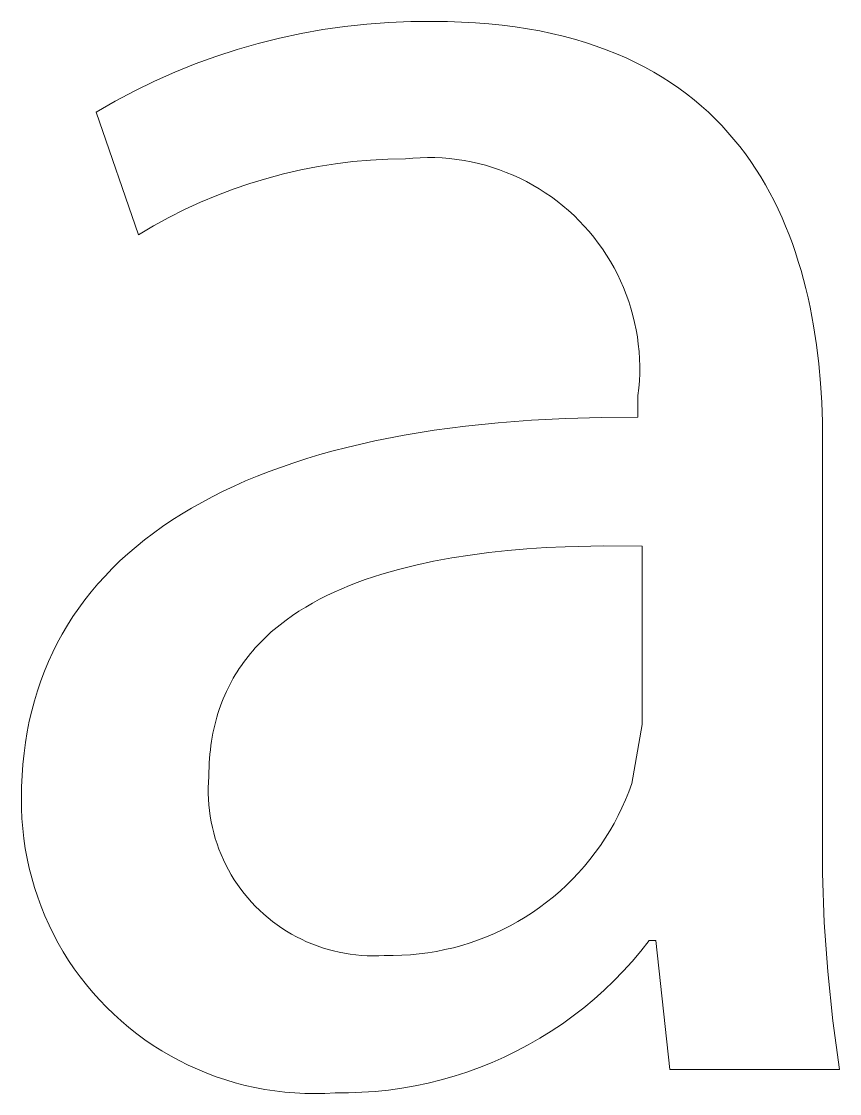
# Model space of a CAD drawing. Header units: millimetres. Extents: x -665 to 1920, y -373 to 1434.
# Drawn here: x 1756.84 to 1766.84, y -191.43 to -178.33 of the extents above; entities that cross this region are included whole.
import ezdxf

# ---------------------------------------------------------------- set-up
doc = ezdxf.new("R2010")
doc.units = ezdxf.units.MM
doc.header["$MEASUREMENT"] = 0
doc.layers.add('Domyślny', color=7, linetype='Continuous', true_color=0x000000)

msp = doc.modelspace()

# ---------------------------------------------------------------- linework, layer by layer
at = {"layer": 'Domyślny', "color": 18, "lineweight": 15, "true_color": 0x000000}
for p, q in [((1760.791, -178.388), (1761.059, -178.359)), ((1761.059, -178.359), (1761.328, -178.339)), ((1761.328, -178.339), (1761.598, -178.328)), ((1761.598, -178.328), (1761.868, -178.327)), ((1761.868, -178.327), (1762.045, -178.329)), ((1762.045, -178.329), (1762.218, -178.335)), ((1762.218, -178.335), (1762.387, -178.344)), ((1762.387, -178.344), (1762.552, -178.357)), ((1762.552, -178.357), (1762.713, -178.374)), ((1762.713, -178.374), (1762.87, -178.394)), ((1759.994, -178.531), (1760.258, -178.474)), ((1760.258, -178.474), (1760.523, -178.426)), ((1760.523, -178.426), (1760.791, -178.388)), ((1762.87, -178.394), (1763.023, -178.417)), ((1763.023, -178.417), (1763.172, -178.444)), ((1763.172, -178.444), (1763.317, -178.474)), ((1763.317, -178.474), (1763.459, -178.508)), ((1759.473, -178.671), (1759.732, -178.596)), ((1759.732, -178.596), (1759.994, -178.531)), ((1763.459, -178.508), (1763.596, -178.545)), ((1763.596, -178.545), (1763.73, -178.585)), ((1763.73, -178.585), (1763.86, -178.628)), ((1763.86, -178.628), (1763.986, -178.674)), ((1758.963, -178.847), (1759.216, -178.755)), ((1759.216, -178.755), (1759.473, -178.671)), ((1763.986, -178.674), (1764.109, -178.722)), ((1764.109, -178.722), (1764.228, -178.774)), ((1758.713, -178.949), (1758.963, -178.847)), ((1764.228, -178.774), (1764.344, -178.829)), ((1764.344, -178.829), (1764.456, -178.886)), ((1764.456, -178.886), (1764.565, -178.947)), ((1758.466, -179.059), (1758.713, -178.949)), ((1764.565, -178.947), (1764.67, -179.009)), ((1764.67, -179.009), (1764.772, -179.075)), ((1758.224, -179.177), (1758.466, -179.059)), ((1764.772, -179.075), (1764.87, -179.143)), ((1764.87, -179.143), (1764.966, -179.213)), ((1757.985, -179.303), (1758.224, -179.177)), ((1764.966, -179.213), (1765.058, -179.286)), ((1765.058, -179.286), (1765.147, -179.361)), ((1757.752, -179.438), (1757.985, -179.303)), ((1765.147, -179.361), (1765.233, -179.438)), ((1758.268, -180.936), (1757.752, -179.438)), ((1765.233, -179.438), (1765.316, -179.518)), ((1765.316, -179.518), (1765.396, -179.6)), ((1765.396, -179.6), (1765.472, -179.684)), ((1765.472, -179.684), (1765.546, -179.769)), ((1765.546, -179.769), (1765.617, -179.857)), ((1765.617, -179.857), (1765.685, -179.947)), ((1765.685, -179.947), (1765.751, -180.039)), ((1760.675, -180.068), (1760.463, -180.102)), ((1760.889, -180.041), (1760.675, -180.068)), ((1761.103, -180.022), (1760.889, -180.041)), ((1761.317, -180.011), (1761.103, -180.022)), ((1761.532, -180.006), (1761.317, -180.011)), ((1761.621, -179.998), (1761.532, -180.006)), ((1761.711, -179.993), (1761.621, -179.998)), ((1761.8, -179.991), (1761.711, -179.993)), ((1761.89, -179.992), (1761.8, -179.991)), ((1761.98, -179.996), (1761.89, -179.992)), ((1762.069, -180.004), (1761.98, -179.996)), ((1762.158, -180.014), (1762.069, -180.004)), ((1762.247, -180.027), (1762.158, -180.014)), ((1762.335, -180.044), (1762.247, -180.027)), ((1762.422, -180.064), (1762.335, -180.044)), ((1762.509, -180.086), (1762.422, -180.064)), ((1765.751, -180.039), (1765.813, -180.132)), ((1760.043, -180.191), (1759.836, -180.246)), ((1760.253, -180.142), (1760.043, -180.191)), ((1760.463, -180.102), (1760.253, -180.142)), ((1762.595, -180.112), (1762.509, -180.086)), ((1762.68, -180.141), (1762.595, -180.112)), ((1762.764, -180.172), (1762.68, -180.141)), ((1762.847, -180.207), (1762.764, -180.172)), ((1762.929, -180.244), (1762.847, -180.207)), ((1765.813, -180.132), (1765.873, -180.227)), ((1759.63, -180.308), (1759.427, -180.378)), ((1759.836, -180.246), (1759.63, -180.308)), ((1763.009, -180.284), (1762.929, -180.244)), ((1763.088, -180.327), (1763.009, -180.284)), ((1763.165, -180.373), (1763.088, -180.327)), ((1765.873, -180.227), (1765.93, -180.324)), ((1765.93, -180.324), (1765.985, -180.423)), ((1759.226, -180.454), (1759.028, -180.537)), ((1759.427, -180.378), (1759.226, -180.454)), ((1763.24, -180.421), (1763.165, -180.373)), ((1763.314, -180.472), (1763.24, -180.421)), ((1765.985, -180.423), (1766.037, -180.522)), ((1759.028, -180.537), (1758.833, -180.627)), ((1763.386, -180.525), (1763.314, -180.472)), ((1763.456, -180.581), (1763.386, -180.525)), ((1763.525, -180.64), (1763.456, -180.581)), ((1766.037, -180.522), (1766.086, -180.624)), ((1758.641, -180.724), (1758.453, -180.827)), ((1758.833, -180.627), (1758.641, -180.724)), ((1763.591, -180.7), (1763.525, -180.64)), ((1763.655, -180.763), (1763.591, -180.7)), ((1766.086, -180.624), (1766.133, -180.727)), ((1766.133, -180.727), (1766.177, -180.831)), ((1758.453, -180.827), (1758.268, -180.936)), ((1763.716, -180.828), (1763.655, -180.763)), ((1763.776, -180.895), (1763.716, -180.828)), ((1766.177, -180.831), (1766.22, -180.936)), ((1763.833, -180.965), (1763.776, -180.895)), ((1763.888, -181.036), (1763.833, -180.965)), ((1766.22, -180.936), (1766.259, -181.043)), ((1763.94, -181.109), (1763.888, -181.036)), ((1763.989, -181.184), (1763.94, -181.109)), ((1766.259, -181.043), (1766.297, -181.151)), ((1764.036, -181.26), (1763.989, -181.184)), ((1766.297, -181.151), (1766.332, -181.26)), ((1764.08, -181.338), (1764.036, -181.26)), ((1764.122, -181.418), (1764.08, -181.338)), ((1766.332, -181.26), (1766.365, -181.37)), ((1766.365, -181.37), (1766.395, -181.481)), ((1764.161, -181.499), (1764.122, -181.418)), ((1764.197, -181.581), (1764.161, -181.499)), ((1766.395, -181.481), (1766.424, -181.593)), ((1764.229, -181.664), (1764.197, -181.581)), ((1766.424, -181.593), (1766.451, -181.706)), ((1764.26, -181.749), (1764.229, -181.664)), ((1764.287, -181.834), (1764.26, -181.749)), ((1766.451, -181.706), (1766.475, -181.819)), ((1764.311, -181.921), (1764.287, -181.834)), ((1766.475, -181.819), (1766.498, -181.934)), ((1764.332, -182.008), (1764.311, -181.921)), ((1764.35, -182.096), (1764.332, -182.008)), ((1766.498, -181.934), (1766.518, -182.049)), ((1764.365, -182.184), (1764.35, -182.096)), ((1766.518, -182.049), (1766.554, -182.281)), ((1764.377, -182.273), (1764.365, -182.184)), ((1764.386, -182.362), (1764.377, -182.273)), ((1766.554, -182.281), (1766.582, -182.514)), ((1764.391, -182.452), (1764.386, -182.362)), ((1764.394, -182.542), (1764.391, -182.452)), ((1764.394, -182.631), (1764.394, -182.542)), ((1766.582, -182.514), (1766.603, -182.75)), ((1764.39, -182.721), (1764.394, -182.631)), ((1764.373, -182.9), (1764.383, -182.81)), ((1764.383, -182.81), (1764.39, -182.721)), ((1766.603, -182.75), (1766.618, -182.986)), ((1764.373, -183.166), (1764.373, -182.9)), ((1766.618, -182.986), (1766.626, -183.223)), ((1762.663, -183.233), (1763.071, -183.201)), ((1763.071, -183.201), (1763.493, -183.18)), ((1763.493, -183.18), (1763.927, -183.168)), ((1763.927, -183.168), (1764.373, -183.166)), ((1766.626, -183.223), (1766.629, -183.459)), ((1761.515, -183.385), (1761.884, -183.325)), ((1761.884, -183.325), (1762.267, -183.274)), ((1762.267, -183.274), (1762.663, -183.233)), ((1760.815, -183.534), (1761.158, -183.455)), ((1761.158, -183.455), (1761.515, -183.385)), ((1766.629, -183.459), (1766.629, -188.135)), ((1760.485, -183.623), (1760.648, -183.577)), ((1760.648, -183.577), (1760.815, -183.534)), ((1760.016, -183.774), (1760.169, -183.721)), ((1760.169, -183.721), (1760.325, -183.671)), ((1760.325, -183.671), (1760.485, -183.623)), ((1759.72, -183.886), (1759.866, -183.828)), ((1759.866, -183.828), (1760.016, -183.774)), ((1759.303, -184.071), (1759.438, -184.007)), ((1759.438, -184.007), (1759.578, -183.945)), ((1759.578, -183.945), (1759.72, -183.886)), ((1759.042, -184.206), (1759.17, -184.137)), ((1759.17, -184.137), (1759.303, -184.071)), ((1758.916, -184.276), (1759.042, -184.206)), ((1758.676, -184.425), (1758.795, -184.349)), ((1758.795, -184.349), (1758.916, -184.276)), ((1758.451, -184.582), (1758.562, -184.502)), ((1758.562, -184.502), (1758.676, -184.425)), ((1758.239, -184.748), (1758.343, -184.664)), ((1758.343, -184.664), (1758.451, -184.582)), ((1758.139, -184.834), (1758.239, -184.748)), ((1762.782, -184.795), (1762.551, -184.82)), ((1763.015, -184.776), (1762.782, -184.795)), ((1763.25, -184.76), (1763.015, -184.776)), ((1763.485, -184.749), (1763.25, -184.76)), ((1763.957, -184.739), (1763.485, -184.749)), ((1764.425, -184.742), (1763.957, -184.739)), ((1764.425, -186.921), (1764.425, -184.742)), ((1757.949, -185.014), (1758.042, -184.923)), ((1758.042, -184.923), (1758.139, -184.834)), ((1761.876, -184.926), (1761.66, -184.972)), ((1762.098, -184.885), (1761.876, -184.926)), ((1762.323, -184.85), (1762.098, -184.885)), ((1762.551, -184.82), (1762.323, -184.85)), ((1757.86, -185.107), (1757.949, -185.014)), ((1761.344, -185.054), (1761.241, -185.085)), ((1761.448, -185.025), (1761.344, -185.054)), ((1761.66, -184.972), (1761.448, -185.025)), ((1757.774, -185.202), (1757.86, -185.107)), ((1760.943, -185.186), (1760.847, -185.223)), ((1761.041, -185.15), (1760.943, -185.186)), ((1761.14, -185.117), (1761.041, -185.15)), ((1761.241, -185.085), (1761.14, -185.117)), ((1757.613, -185.398), (1757.692, -185.299)), ((1757.692, -185.299), (1757.774, -185.202)), ((1760.661, -185.304), (1760.57, -185.346)), ((1760.753, -185.263), (1760.661, -185.304)), ((1760.847, -185.223), (1760.753, -185.263)), ((1757.539, -185.5), (1757.613, -185.398)), ((1760.396, -185.438), (1760.312, -185.487)), ((1760.482, -185.391), (1760.396, -185.438)), ((1760.57, -185.346), (1760.482, -185.391)), ((1757.468, -185.603), (1757.539, -185.5)), ((1760.23, -185.537), (1760.151, -185.59)), ((1760.312, -185.487), (1760.23, -185.537)), ((1757.337, -185.817), (1757.4, -185.709)), ((1757.4, -185.709), (1757.468, -185.603)), ((1759.999, -185.702), (1759.963, -185.731)), ((1760.074, -185.645), (1759.999, -185.702)), ((1760.151, -185.59), (1760.074, -185.645)), ((1757.277, -185.927), (1757.337, -185.817)), ((1759.858, -185.822), (1759.824, -185.854)), ((1759.892, -185.791), (1759.858, -185.822)), ((1759.927, -185.761), (1759.892, -185.791)), ((1759.963, -185.731), (1759.927, -185.761)), ((1757.221, -186.039), (1757.277, -185.927)), ((1759.727, -185.952), (1759.696, -185.985)), ((1759.759, -185.918), (1759.727, -185.952)), ((1759.791, -185.886), (1759.759, -185.918)), ((1759.824, -185.854), (1759.791, -185.886)), ((1757.169, -186.153), (1757.221, -186.039)), ((1759.608, -186.09), (1759.58, -186.126)), ((1759.637, -186.054), (1759.608, -186.09)), ((1759.666, -186.02), (1759.637, -186.054)), ((1759.696, -185.985), (1759.666, -186.02)), ((1757.12, -186.27), (1757.169, -186.153)), ((1759.501, -186.238), (1759.476, -186.276)), ((1759.526, -186.2), (1759.501, -186.238)), ((1759.553, -186.163), (1759.526, -186.2)), ((1759.58, -186.126), (1759.553, -186.163)), ((1757.076, -186.388), (1757.12, -186.27)), ((1759.428, -186.355), (1759.405, -186.395)), ((1759.451, -186.315), (1759.428, -186.355)), ((1759.476, -186.276), (1759.451, -186.315)), ((1757.035, -186.509), (1757.076, -186.388)), ((1759.363, -186.478), (1759.343, -186.52)), ((1759.384, -186.436), (1759.363, -186.478)), ((1759.405, -186.395), (1759.384, -186.436)), ((1756.964, -186.756), (1756.998, -186.631)), ((1756.998, -186.631), (1757.035, -186.509)), ((1759.305, -186.606), (1759.288, -186.65)), ((1759.324, -186.563), (1759.305, -186.606)), ((1759.343, -186.52), (1759.324, -186.563)), ((1756.935, -186.882), (1756.964, -186.756)), ((1759.255, -186.74), (1759.24, -186.786)), ((1759.271, -186.695), (1759.255, -186.74)), ((1759.288, -186.65), (1759.271, -186.695)), ((1756.91, -187.011), (1756.935, -186.882)), ((1759.213, -186.88), (1759.201, -186.928)), ((1759.226, -186.833), (1759.213, -186.88)), ((1759.24, -186.786), (1759.226, -186.833)), ((1756.888, -187.141), (1756.91, -187.011)), ((1759.19, -186.977), (1759.179, -187.026)), ((1759.201, -186.928), (1759.19, -186.977)), ((1764.296, -187.644), (1764.425, -186.921)), ((1756.87, -187.274), (1756.888, -187.141)), ((1759.162, -187.127), (1759.154, -187.178)), ((1759.17, -187.076), (1759.162, -187.127)), ((1759.179, -187.026), (1759.17, -187.076)), ((1756.857, -187.409), (1756.87, -187.274)), ((1759.142, -187.283), (1759.137, -187.337)), ((1759.148, -187.231), (1759.142, -187.283)), ((1759.154, -187.178), (1759.148, -187.231)), ((1756.847, -187.546), (1756.857, -187.409)), ((1759.134, -187.391), (1759.131, -187.446)), ((1759.137, -187.337), (1759.134, -187.391)), ((1756.841, -187.684), (1756.847, -187.546)), ((1759.13, -187.502), (1759.129, -187.558)), ((1759.131, -187.446), (1759.13, -187.502)), ((1759.124, -187.627), (1759.122, -187.697)), ((1759.129, -187.558), (1759.124, -187.627)), ((1764.259, -187.744), (1764.296, -187.644)), ((1756.839, -187.825), (1756.841, -187.684)), ((1759.122, -187.697), (1759.122, -187.766)), ((1759.122, -187.766), (1759.124, -187.836)), ((1764.22, -187.843), (1764.259, -187.744)), ((1756.84, -187.948), (1756.839, -187.825)), ((1759.124, -187.836), (1759.129, -187.905)), ((1759.129, -187.905), (1759.136, -187.975)), ((1764.13, -188.036), (1764.177, -187.94)), ((1764.177, -187.94), (1764.22, -187.843)), ((1756.845, -188.071), (1756.84, -187.948)), ((1756.855, -188.194), (1756.845, -188.071)), ((1759.136, -187.975), (1759.146, -188.043)), ((1759.146, -188.043), (1759.158, -188.112)), ((1764.08, -188.13), (1764.13, -188.036)), ((1756.868, -188.316), (1756.855, -188.194)), ((1759.158, -188.112), (1759.172, -188.18)), ((1759.172, -188.18), (1759.189, -188.248)), ((1764.028, -188.222), (1764.08, -188.13)), ((1766.629, -188.135), (1766.629, -188.738)), ((1756.886, -188.438), (1756.868, -188.316)), ((1759.189, -188.248), (1759.207, -188.315)), ((1759.207, -188.315), (1759.229, -188.381)), ((1763.913, -188.401), (1763.972, -188.313)), ((1763.972, -188.313), (1764.028, -188.222)), ((1756.908, -188.559), (1756.886, -188.438)), ((1759.229, -188.381), (1759.252, -188.446)), ((1759.252, -188.446), (1759.278, -188.511)), ((1763.851, -188.488), (1763.913, -188.401)), ((1756.934, -188.679), (1756.908, -188.559)), ((1759.278, -188.511), (1759.306, -188.575)), ((1759.306, -188.575), (1759.336, -188.637)), ((1763.718, -188.654), (1763.786, -188.572)), ((1763.786, -188.572), (1763.851, -188.488)), ((1756.965, -188.798), (1756.934, -188.679)), ((1759.336, -188.637), (1759.368, -188.699)), ((1759.368, -188.699), (1759.403, -188.759)), ((1763.647, -188.734), (1763.718, -188.654)), ((1756.999, -188.916), (1756.965, -188.798)), ((1759.403, -188.759), (1759.439, -188.819)), ((1759.439, -188.819), (1759.477, -188.877)), ((1763.499, -188.886), (1763.574, -188.811)), ((1763.574, -188.811), (1763.647, -188.734)), ((1766.629, -188.738), (1766.65, -189.341)), ((1757.037, -189.033), (1756.999, -188.916)), ((1759.477, -188.877), (1759.518, -188.933)), ((1759.518, -188.933), (1759.56, -188.988)), ((1759.56, -188.988), (1759.604, -189.042)), ((1763.34, -189.027), (1763.42, -188.958)), ((1763.42, -188.958), (1763.499, -188.886)), ((1757.08, -189.148), (1757.037, -189.033)), ((1759.604, -189.042), (1759.651, -189.094)), ((1759.651, -189.094), (1759.698, -189.145)), ((1763.171, -189.158), (1763.256, -189.094)), ((1763.256, -189.094), (1763.34, -189.027)), ((1757.126, -189.262), (1757.08, -189.148)), ((1759.698, -189.145), (1759.748, -189.193)), ((1759.748, -189.193), (1759.799, -189.241)), ((1759.799, -189.241), (1759.852, -189.286)), ((1762.994, -189.276), (1763.084, -189.218)), ((1763.084, -189.218), (1763.171, -189.158)), ((1757.177, -189.375), (1757.126, -189.262)), ((1757.231, -189.485), (1757.177, -189.375)), ((1759.852, -189.286), (1759.906, -189.329)), ((1759.906, -189.329), (1759.962, -189.371)), ((1759.962, -189.371), (1760.019, -189.41)), ((1762.715, -189.43), (1762.81, -189.382)), ((1762.81, -189.382), (1762.903, -189.331)), ((1762.903, -189.331), (1762.994, -189.276)), ((1766.65, -189.341), (1766.692, -189.943)), ((1757.289, -189.594), (1757.231, -189.485)), ((1760.019, -189.41), (1760.078, -189.448)), ((1760.078, -189.448), (1760.137, -189.484)), ((1760.137, -189.484), (1760.198, -189.517)), ((1762.521, -189.517), (1762.619, -189.475)), ((1762.619, -189.475), (1762.715, -189.43)), ((1757.35, -189.7), (1757.289, -189.594)), ((1760.198, -189.517), (1760.261, -189.548)), ((1760.261, -189.548), (1760.324, -189.578)), ((1760.324, -189.578), (1760.388, -189.605)), ((1760.388, -189.605), (1760.453, -189.629)), ((1760.453, -189.629), (1760.519, -189.652)), ((1762.117, -189.65), (1762.219, -189.622)), ((1762.219, -189.622), (1762.321, -189.59)), ((1762.321, -189.59), (1762.422, -189.555)), ((1762.422, -189.555), (1762.521, -189.517)), ((1764.511, -189.564), (1764.409, -189.693)), ((1764.589, -189.564), (1764.511, -189.564)), ((1764.761, -191.14), (1764.589, -189.564)), ((1757.415, -189.805), (1757.35, -189.7)), ((1760.519, -189.652), (1760.585, -189.672)), ((1760.585, -189.672), (1760.652, -189.69)), ((1760.652, -189.69), (1760.72, -189.706)), ((1760.72, -189.706), (1760.788, -189.719)), ((1760.788, -189.719), (1760.857, -189.73)), ((1760.857, -189.73), (1760.926, -189.738)), ((1760.926, -189.738), (1760.995, -189.745)), ((1760.995, -189.745), (1761.065, -189.748)), ((1761.065, -189.748), (1761.134, -189.75)), ((1761.134, -189.75), (1761.204, -189.749)), ((1761.204, -189.749), (1761.273, -189.745)), ((1761.273, -189.745), (1761.38, -189.746)), ((1761.38, -189.746), (1761.486, -189.743)), ((1761.486, -189.743), (1761.592, -189.736)), ((1761.592, -189.736), (1761.698, -189.726)), ((1761.698, -189.726), (1761.804, -189.713)), ((1761.804, -189.713), (1761.909, -189.695)), ((1761.909, -189.695), (1762.013, -189.674)), ((1762.013, -189.674), (1762.117, -189.65)), ((1764.409, -189.693), (1764.303, -189.818)), ((1757.484, -189.907), (1757.415, -189.805)), ((1757.556, -190.006), (1757.484, -189.907)), ((1764.303, -189.818), (1764.193, -189.939)), ((1757.632, -190.103), (1757.556, -190.006)), ((1764.193, -189.939), (1764.078, -190.057)), ((1766.692, -189.943), (1766.754, -190.543)), ((1757.711, -190.198), (1757.632, -190.103)), ((1763.96, -190.17), (1763.838, -190.279)), ((1764.078, -190.057), (1763.96, -190.17)), ((1757.793, -190.289), (1757.711, -190.198)), ((1757.878, -190.378), (1757.793, -190.289)), ((1763.838, -190.279), (1763.712, -190.384)), ((1757.966, -190.464), (1757.878, -190.378)), ((1763.712, -190.384), (1763.582, -190.484)), ((1758.057, -190.546), (1757.966, -190.464)), ((1758.151, -190.626), (1758.057, -190.546)), ((1763.582, -190.484), (1763.449, -190.58)), ((1766.754, -190.543), (1766.836, -191.14)), ((1758.248, -190.702), (1758.151, -190.626)), ((1763.313, -190.671), (1763.173, -190.758)), ((1763.449, -190.58), (1763.313, -190.671)), ((1758.347, -190.775), (1758.248, -190.702)), ((1758.449, -190.844), (1758.347, -190.775)), ((1763.173, -190.758), (1763.031, -190.839)), ((1758.553, -190.91), (1758.449, -190.844)), ((1758.659, -190.973), (1758.553, -190.91)), ((1762.886, -190.916), (1762.738, -190.987)), ((1763.031, -190.839), (1762.886, -190.916)), ((1758.767, -191.031), (1758.659, -190.973)), ((1758.877, -191.086), (1758.767, -191.031)), ((1758.989, -191.137), (1758.877, -191.086)), ((1762.589, -191.054), (1762.436, -191.115)), ((1762.738, -190.987), (1762.589, -191.054)), ((1759.103, -191.184), (1758.989, -191.137)), ((1759.218, -191.227), (1759.103, -191.184)), ((1762.282, -191.17), (1762.126, -191.221)), ((1762.436, -191.115), (1762.282, -191.17)), ((1766.836, -191.14), (1764.761, -191.14)), ((1759.335, -191.266), (1759.218, -191.227)), ((1759.452, -191.301), (1759.335, -191.266)), ((1759.572, -191.333), (1759.452, -191.301)), ((1759.692, -191.359), (1759.572, -191.333)), ((1761.649, -191.339), (1761.487, -191.367)), ((1761.809, -191.305), (1761.649, -191.339)), ((1761.968, -191.266), (1761.809, -191.305)), ((1762.126, -191.221), (1761.968, -191.266)), ((1759.812, -191.382), (1759.692, -191.359)), ((1759.934, -191.401), (1759.812, -191.382)), ((1760.056, -191.415), (1759.934, -191.401)), ((1760.179, -191.426), (1760.056, -191.415)), ((1760.302, -191.432), (1760.179, -191.426)), ((1760.425, -191.433), (1760.302, -191.432)), ((1760.548, -191.431), (1760.425, -191.433)), ((1760.671, -191.424), (1760.548, -191.431)), ((1760.835, -191.424), (1760.671, -191.424)), ((1760.998, -191.418), (1760.835, -191.424)), ((1761.162, -191.407), (1760.998, -191.418)), ((1761.325, -191.39), (1761.162, -191.407)), ((1761.487, -191.367), (1761.325, -191.39))]:
    msp.add_line(p, q, dxfattribs=at)

doc.saveas('drawing.dxf')
